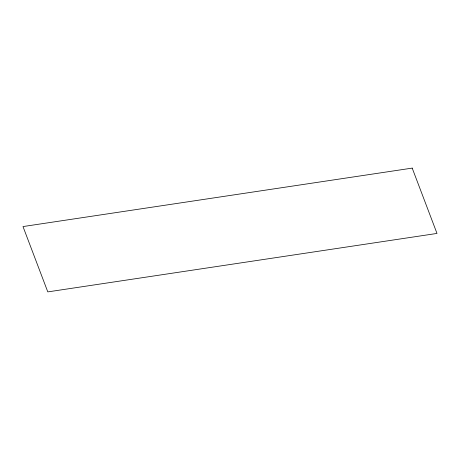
<?xml version="1.0" encoding="UTF-8"?>
<svg xmlns="http://www.w3.org/2000/svg" width="460" height="460" viewBox="0 0 460 460"><rect width="100%" height="100%" fill="white"/><g stroke="black" fill="none" stroke-linecap="round" stroke-linejoin="round"><path stroke-width="0.69" d="M412.206 168.107L23 226.567L47.794 291.893L437 233.433L412.206 168.107"/></g></svg>
